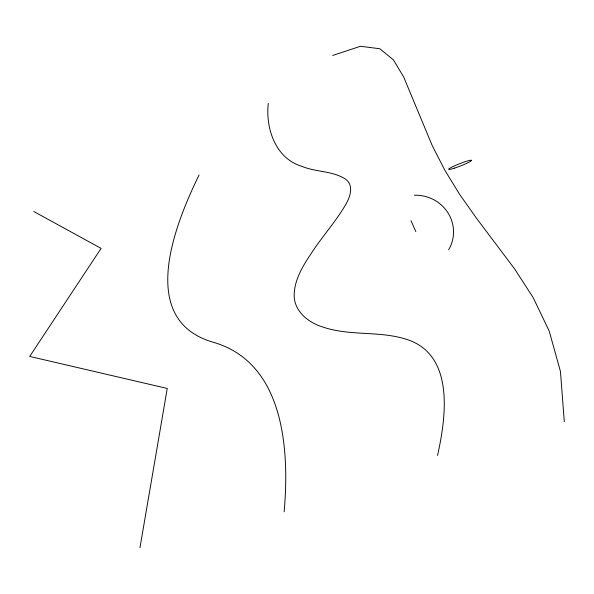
<?xml version="1.0" encoding="UTF-8"?>
<svg xmlns="http://www.w3.org/2000/svg" width="594" height="594" viewBox="0 0 594 594"><rect width="100%" height="100%" fill="white"/><g stroke="black" fill="none" stroke-linecap="round" stroke-linejoin="round"><path stroke-width="0.89" d="M268.273 103.386C265.466 128.504 275.49 158.398 301.856 166.342C316.015 172.29 332.803 170.656 345.834 179.336C354.336 185.811 349.881 197.668 345.366 205.153C336.382 220.433 324.651 233.836 314.605 248.389C305.175 262.444 294.483 277.532 294.156 295.121C294.037 311.263 308.457 322.646 322.683 326.982C349.383 336.182 378.475 330.739 405.375 338.981C455.011 353.653 446.198 416.78 437.54 455.45M284.125 511.865C289.605 450.616 284.623 362.578 213.016 342.196C136.085 319.698 175.453 223.418 199.072 174.978M139.961 547.735L167.248 388.454L29.7 356.43L101.099 248.381L33.791 211.516M332.685 55.472L360.491 46.265L379.804 48.745L393.406 59.86L403.697 77.034L432.261 145.671L444.765 170.092L459.593 194.305L476.603 218.399L514.56 268.837L533.145 297.579L549.183 331.014L560.454 371.473L564.3 421.71M410.974 220.649L415.83 231.615M414.36 195.218A37.726 36.39 6.8 0 1 448.024 212.919A37.726 36.39 6.8 0 1 448.663 249.792M454.61 168.087A12.318 1.21 -21.4 0 0 471.554 160.358A12.318 1.21 -21.4 0 0 454.068 166.053A12.318 1.21 -21.4 0 0 454.61 168.087"/></g></svg>
